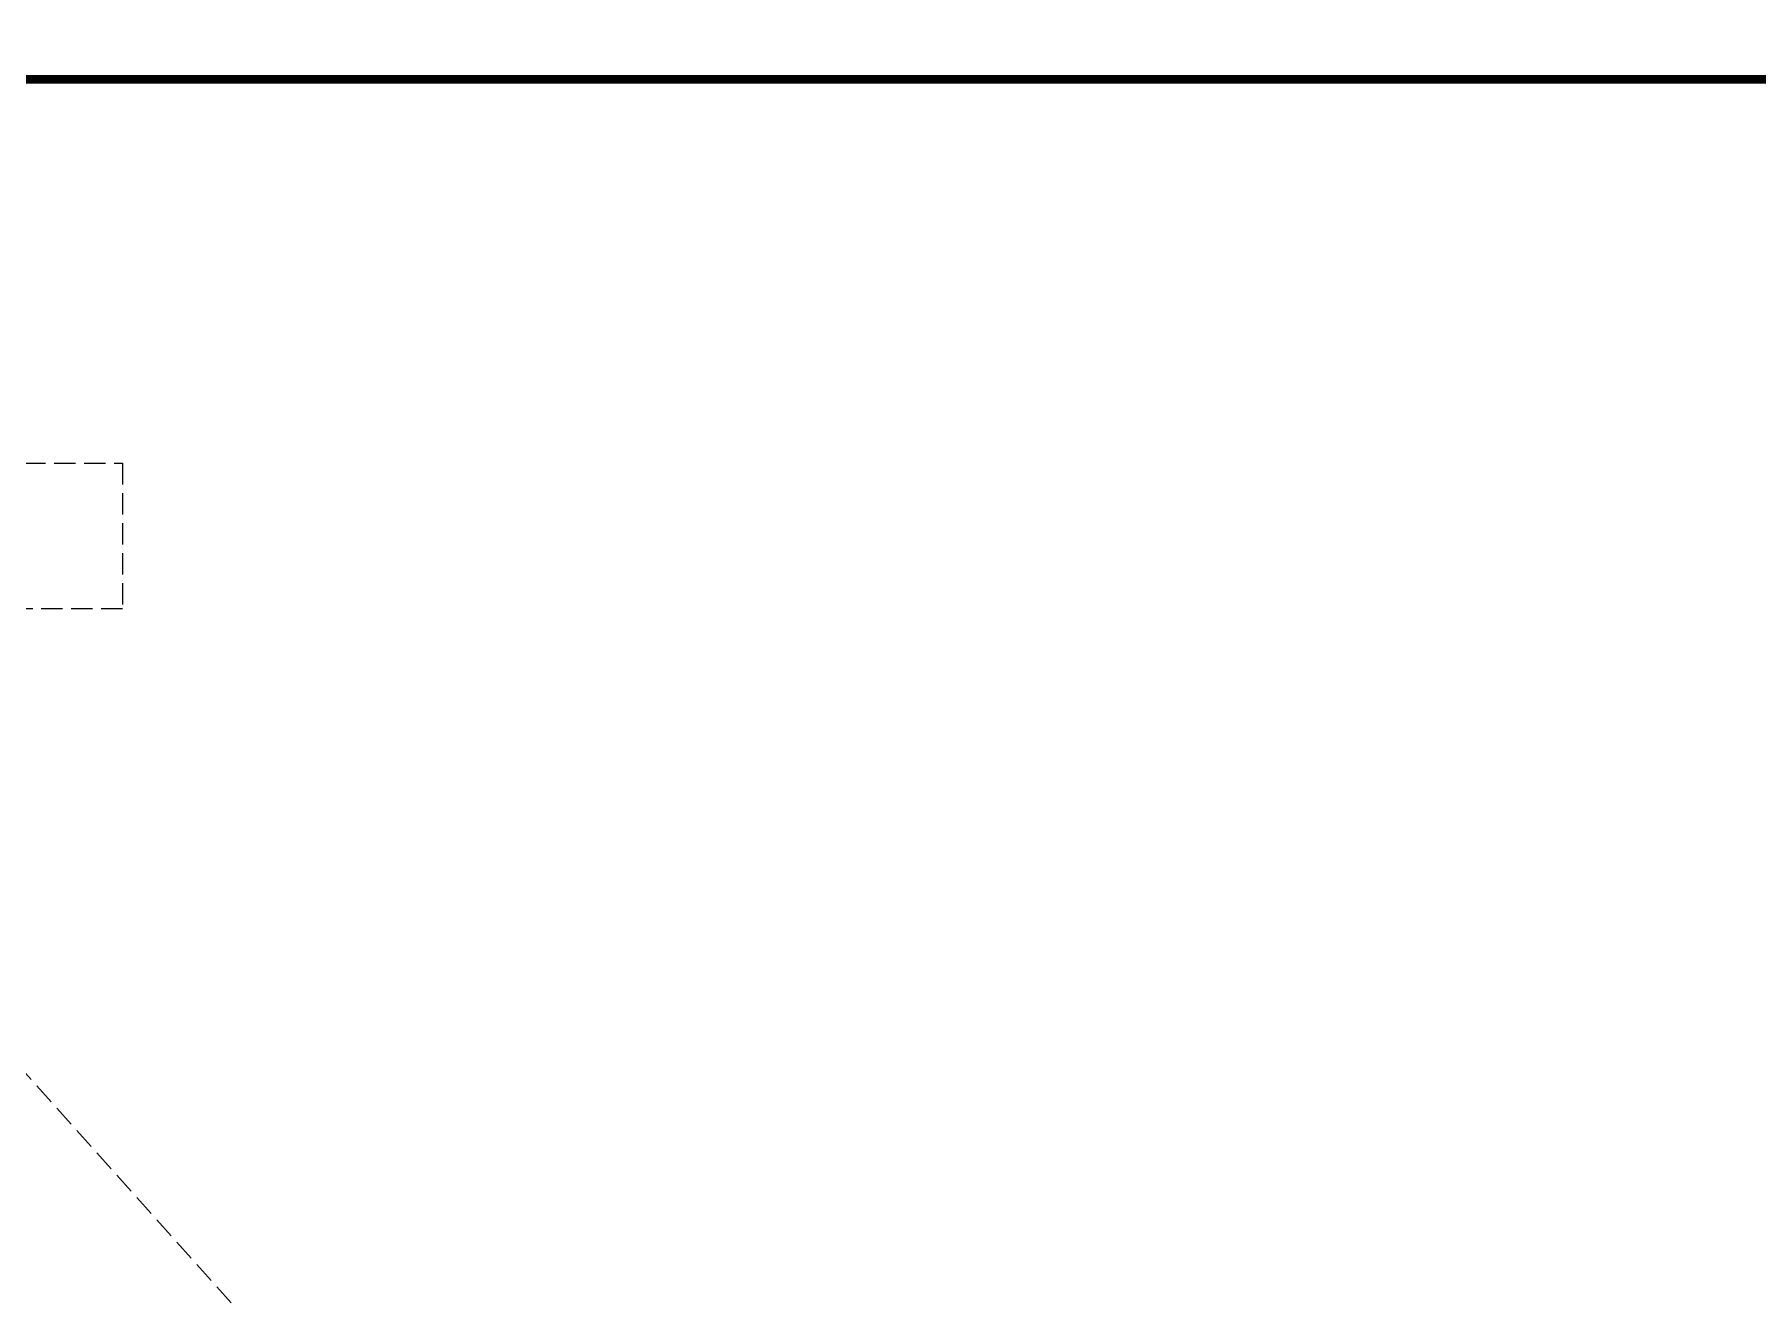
# Model space of a CAD drawing. Extents: x 3002737 to 4077523, y -995787 to -7267.
# Drawn here: x 3434622 to 3454738, y -714023 to -699262 of the extents above; entities that cross this region are included whole.
import ezdxf
from ezdxf.xclip import XClip

# ---------------------------------------------------------------- set-up
doc = ezdxf.new("R2010")
doc.units = 0
doc.header["$LTSCALE"] = 1000
doc.header["$MEASUREMENT"] = 0
doc.header["$XCLIPFRAME"] = 2
for name, pattern in [('#P_--_20B1_001_t3$0$DASH', [0.35, 0.25, -0.1]), ('__DASH', [0.35, 0.25, -0.1]), ('DOTE', [2.4200000000000004, 2, -0.2, 0.02, -0.2]), ('HIDDEN', [0.375, 0.25, -0.125])]:
    doc.linetypes.add(name, pattern=pattern)
doc.layers.get('0').update_dxf_attribs({"linetype": 'CONTINUOUS'})
for name, color, linetype, lineweight in [('DOTE', 19, 'DOTE', 9), ('PUB_HATCH', 8, 'CONTINUOUS', 9), ('STAIR', 252, 'CONTINUOUS', 20), ('图框', 147, 'CONTINUOUS', 20), ('平面-看线', 252, 'CONTINUOUS', 15)]:
    doc.layers.add(name, color=color, linetype=linetype, lineweight=lineweight)
doc.layers.add('审核', color=1, linetype='CONTINUOUS')

# ---------------------------------------------------------------- blocks, each defined once
blk = doc.blocks.new('A$C110D7C8B')
h = blk.add_hatch()
h.set_pattern_fill('ANSI32', color=252, scale=7, angle=135)
h.set_pattern_definition([(180, (-705542.5179923946, -984740.2321152245), (-3.552713678800501e-15, -33.33750000000001), []), (180, (-705553.6304971946, -984729.1196104245), (-3.552713678800501e-15, -33.33750000000001), [])])
h.paths.add_polyline_path([(50, -1350.000000041677), (250.0000000000582, -1350.000000041677), (249.9999999999418, -50), (50, -50)])
at = {"color": 252}
for points in [[(0, 0), (300, 0), (300, -1400.000000041677), (0, -1400.000000041677)], [(50, -50), (250, -50), (250, -1350.000000041677), (50, -1350.000000041677)]]:
    blk.add_lwpolyline(points, close=True, dxfattribs=at)
blk = doc.blocks.new('A$C028C60F5')
at = {"color": 252}
blk.add_lwpolyline([(400.0000000717118, -1.851003617048264e-07), (0, 0), (-1.851003617048264e-07, -400.0000001632143), (399.9999998866115, -400.0000003483146)], close=True, dxfattribs=at)
at = {"layer": 'PUB_HATCH', "color": 252}
blk.add_solid([(-1.851003617048264e-07, -400.0000001632143), (399.9999998866115, -400.0000003483146), (0, 0), (400.0000000717118, -1.851003617048264e-07)], dxfattribs=at)
blk = doc.blocks.new('A$C28781836')
at = {"color": 252, "const_width": 20}
for points in [[(-10119.74675783236, -5500.243901853333), (-9734.167879659159, -530.5246518856147), (-7519.74645551201, -200.2097836569883)], [(-10119.74482251349, -7600.249561245553), (-9734.163560814166, -6030.524345523096), (-7519.742136667017, -5700.209477294469)], [(-9969.746456323192, -9700.245550757623), (-9584.167872510036, -8130.523613388767), (-7669.746456337685, -7800.20874516014)]]:
    blk.add_lwpolyline(points, dxfattribs=at)
at = {"layer": 'STAIR', "color": 252, "linetype": '#P_--_20B1_001_t3$0$DASH'}
for p, q in [((-1500, 0), (-4152.000000014203, 1.047737896442413e-09)), ((-1499.999999999884, -69.99999995273538), (-4152.000000013737, -69.75341075321194)), ((-1500.000000000116, -129.9999999527354), (-4152.000000013388, -129.7534107532119)), ((-1500.000000001164, -200), (-4152.000000012922, -199.9999999989523)), ((-4111.199999980512, -260.0000000090804), (-1500.000000001164, -260.0000000224682)), ((-1500, -1500.000000031665), (-3267.999999990105, -1499.999999998952)), ((-1499.999999999884, -1569.9999999844), (-3267.999999989639, -1569.754457053379)), ((-1500.000000000116, -1629.9999999844), (-3267.999999989115, -1629.754457012867)), ((-1500.000000001164, -1700.000000031665), (-3267.999999989115, -1699.754457054427))]:
    blk.add_line(p, q, dxfattribs=at)
at = {"layer": 'STAIR', "color": 252}
for p, q in [((-5920, -259.9999999997672), (-4111.19999998057, -260.0000000090804)), ((-8869.74283019395, -1700.246588996262), (-7519.746456208813, -1700.246589469374))]:
    blk.add_line(p, q, dxfattribs=at)
at = {"layer": 'STAIR', "color": 252, "linetype": '#P_--_20B1_001_t3$0$DASH'}
blk.add_lwpolyline([(-1500, 0), (0, 0), (0, -1700.000000028405), (-1500, -1700.000000028405)], close=True, dxfattribs=at)
at = {"layer": 'STAIR', "color": 252}
blk.add_lwpolyline([(-7519.746456187801, -1640.246589469374), (-8929.755123912648, -1640.246588975191), (-8929.755124753749, -4040.246135032154)], dxfattribs=at)
at = {"layer": '审核', "color": 252, "linetype": 'HIDDEN', "ltscale": 0.2}
blk.add_line((-6119.755594726943, -200.1547837678809), (-6119.682242507813, -1500.172692473629), dxfattribs=at)
at = {"layer": '平面-看线', "color": 252}
for p, q in [((-1500.000000001164, -200), (-1500, 0)), ((-1500.000000001164, -1700.000000031665), (-1500, -1500.000000031665))]:
    blk.add_line(p, q, dxfattribs=at)
at = {"color": 252, "xscale": -1}
blk.add_blockref('A$C028C60F5', (-6219.744254106772, 999.753149292781), dxfattribs=at)
at = {"color": 252}
for name, p in [('A$C110D7C8B', (-7319.746456009045, -100.2399003441678)), ('A$C028C60F5', (-6619.744458064088, -1500.248004525783))]:
    blk.add_blockref(name, p, dxfattribs=at)
blk = doc.blocks.new('A$C74D73064')
at = {"layer": 'DOTE', "color": 252}
for p, q in [((71230.03510113049, 93136.92275867704), (71230.03510113049, 67619.25646164955)), ((76680.03510113049, 93136.92275867704), (76680.03510113049, 67619.25646164955)), ((82130.03510113049, 93136.92275867704), (82130.03510113049, 67619.25646164955)), ((87580.03510113049, 93136.92275867704), (87580.03510113049, 67619.25646164955))]:
    blk.add_line(p, q, dxfattribs=at)

msp = doc.modelspace()

# ---------------------------------------------------------------- linework, layer by layer
at = {"color": 251, "linetype": '__DASH', "true_color": 0x636466}
msp.add_line((3445554.06271352, -723722.0079271691), (3428231.432030063, -704367.9724334602), dxfattribs=at)
at = {"layer": '图框', "const_width": 100}
msp.add_lwpolyline([(3500451.791772626, -757186.5741692537), (3500451.791772626, -699786.5741692537), (3419851.791772626, -699786.5741692537), (3419851.791772626, -757186.5741692537)], close=True, dxfattribs=at)

# ---------------------------------------------------------------- block references
msp.add_blockref('A$C28781836', (3435651.17918215, -704267.7266225105))
at = {"color": 252}
ref = msp.add_blockref('A$C74D73064', (3366338.831332827, -790994.260588821), dxfattribs=at)
XClip(ref).set_block_clipping_path([(63315.42633097709, 50772.252909203875), (117315.41319851839, 70272.25290802709)])

doc.saveas('drawing.dxf')
